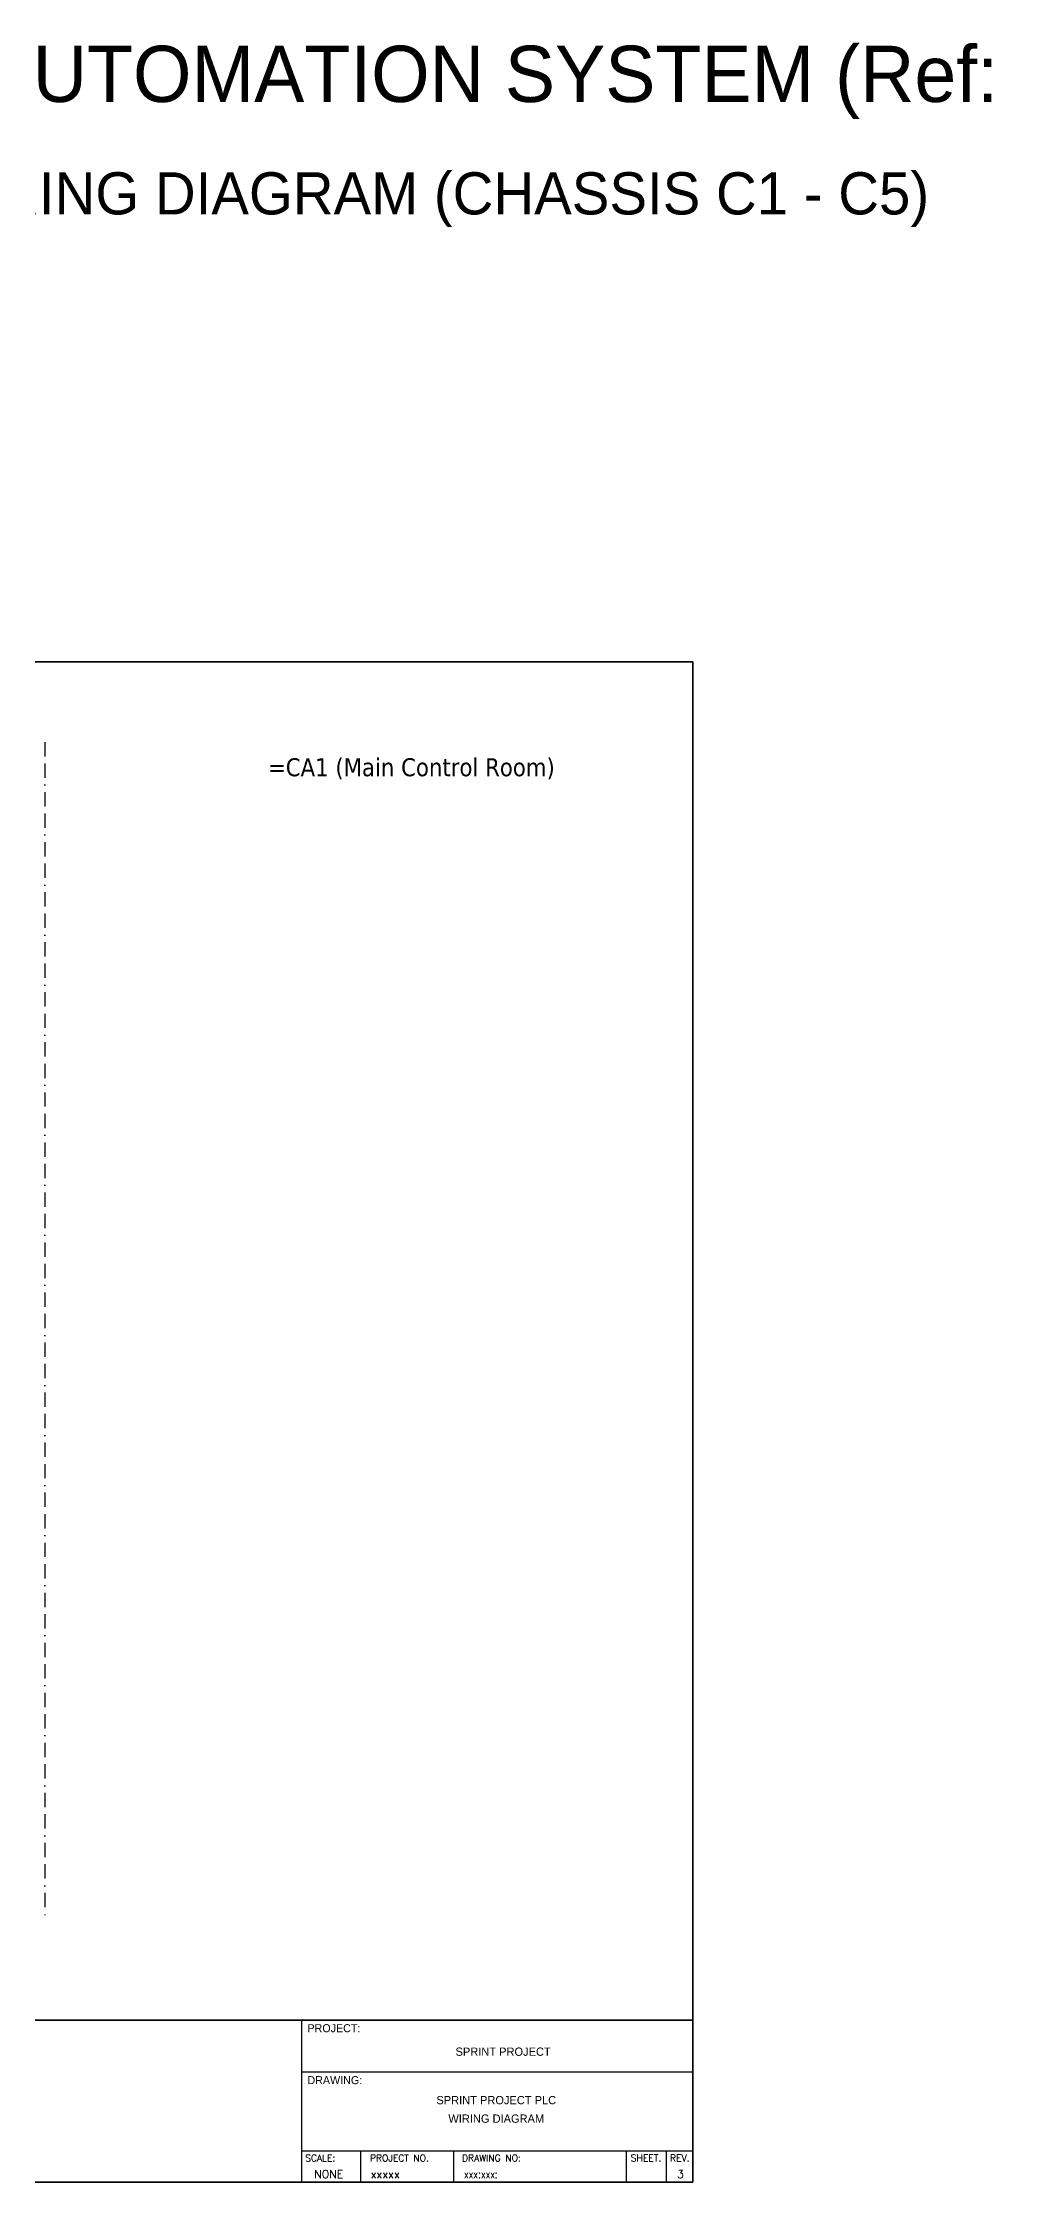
# Model space of a CAD drawing. Header units: metres. Extents: x 0 to 63893, y 0 to 18205.
# Drawn here: x 2738 to 4447, y 14400 to 18205 of the extents above; entities that cross this region are included whole.
import ezdxf
from ezdxf.enums import TextEntityAlignment as Align

# ---------------------------------------------------------------- set-up
doc = ezdxf.new("R2010")
doc.units = ezdxf.units.M
doc.linetypes.add('BORDERX2', pattern=[88.9, 25.4, -12.7, 25.4, -12.7, 0, -12.7])
for name, color, linetype in [('GT_1', 9, 'Continuous'), ('HELPPOINT', 7, 'Continuous'), ('MEMBER', 7, 'Continuous'), ('x01001-FrameArea', 2, 'BORDERX2')]:
    doc.layers.add(name, color=color, linetype=linetype)
doc.styles.add('HTX11', font='O8111901')
doc.styles.add('ROMANS', font='romans.shx', dxfattribs={"width": 0.85, "height": 25})
doc.styles.add('Tahoma', font='txt')

# ---------------------------------------------------------------- blocks, each defined once
blk = doc.blocks.new('BLK_C1S0')
at = {"color": 4}
for p, q in [((3302.3, 56.1), (3302.3, 0)), ((3467.6, 56.1), (3467.6, 0))]:
    blk.add_line(p, q, dxfattribs=at)
at = {"color": 4, "ltscale": 0.5}
for p, q in [((3774.7, 56.1), (3774.7, 0)), ((3774.7, 56.1), (3774.7, 0)), ((3845.9, 56.1), (3845.9, 0)), ((3845.9, 56.1), (3845.9, 0))]:
    blk.add_line(p, q, dxfattribs=at)
at = {"layer": 'GT_1', "color": 4}
for p, q in [((3198.1, 0), (3198.1, 288.2)), ((3198.1, 0), (3198.1, 288.2)), ((3198.1, 0), (3198.1, 288.2)), ((3198.1, 56.1), (3893.3, 56.1))]:
    blk.add_line(p, q, dxfattribs=at)
at = {"layer": 'HELPPOINT', "color": 4, "lineweight": 35}
for p, q in [((0, 2704.2), (3893.3, 2704.2)), ((0, 2704.2), (3893.3, 2704.2)), ((3893.3, 2704.2), (3893.3, 0)), ((3893.3, 2704.2), (3893.3, 0)), ((3893.3, 0), (0, 0)), ((3893.3, 0), (0, 0))]:
    blk.add_line(p, q, dxfattribs=at)
at = {"layer": 'HELPPOINT', "color": 4}
for p, q in [((3198.1, 196.6), (3893.3, 196.6)), ((3198.1, 196.6), (3893.3, 196.6)), ((3198.1, 56.1), (3893.3, 56.1))]:
    blk.add_line(p, q, dxfattribs=at)
at = {"layer": 'MEMBER', "color": 4, "lineweight": 35}
blk.add_line((0, 288.2), (3893.3, 288.2), dxfattribs=at)
blk.add_line((0, 288.2), (3893.3, 288.2), dxfattribs=at)
at = {"layer": 'MEMBER', "color": 4}
for p, q in [((3198.1, 196.6), (3893.3, 196.6)), ((3198.1, 196.6), (3893.3, 196.6)), ((3198.1, 56.1), (3893.3, 56.1)), ((3198.1, 56.1), (3893.3, 56.1))]:
    blk.add_line(p, q, dxfattribs=at)
at = {"layer": 'x01001-FrameArea'}
blk.add_line((2741.3, 2561.5), (2741.3, 475), dxfattribs=at)
at = {"color": 2, "style": 'Tahoma'}
blk.add_text('=CA1 (Main Control Room)', height=32, dxfattribs=at).set_placement((3392.8, 2516.8), align=Align.MIDDLE_CENTER)
at = {"color": 4, "ltscale": 100, "style": 'HTX11'}
for s, p in [('SPRINT PROJECT', (3555.9, 232.2)), ('SPRINT PROJECT PLC', (3543.7, 146)), ('WIRING DIAGRAM', (3543.7, 113.1))]:
    blk.add_text(s, height=14.693, dxfattribs=at).set_placement(p, align=Align.MIDDLE_CENTER)
at = {"style": 'HTX11'}
for tag, p in [('A', (3517.8, 79.8)), ('B', (3811.6, 14.9))]:
    blk.add_attdef(tag, text='', height=14.8, dxfattribs=at).set_placement(p, align=Align.MIDDLE_CENTER)
at = {"layer": 'GT_1', "color": 4, "style": 'HTX11'}
for s, p in [('PROJECT:', (3208, 266.8)), ('DRAWING:', (3208, 174.4))]:
    blk.add_text(s, height=14.25, dxfattribs=at).set_placement(p)
at = {"layer": 'MEMBER', "color": 4, "ltscale": 0.8, "style": 'ROMANS'}
for s, height, p in [('SCALE:', 11.88, (3204, 37.1)), ('PROJECT NO.', 11.875, (3319.2, 37.1)), ('DRAWING NO:', 11.875, (3482.9, 37.1)), ('SHEET.', 12, (3782.7, 37.1)), ('REV.', 12, (3852.6, 37.1)), ('NONE', 14.23, (3220, 7.3)), ('xxxxx', 14.23, (3320.4, 7.3))]:
    blk.add_text(s, height=height, dxfattribs=at).set_placement(p)
at = {"layer": 'MEMBER', "color": 4, "ltscale": 0.8, "style": 'ROMANS', "width": 0.8}
blk.add_text('xxx:xxx:', height=14.23, dxfattribs=at).set_placement((3486.6, 7.3))
at = {"layer": 'MEMBER', "color": 4, "ltscale": 0.8, "style": 'ROMANS'}
blk.add_text('3', height=14.2, dxfattribs=at).set_placement((3871.2, 7.3), align=Align.CENTER)

msp = doc.modelspace()

# ---------------------------------------------------------------- block references
msp.add_blockref('BLK_C1S0', (0, 14400))

# ---------------------------------------------------------------- texts
at = {"color": 2}
msp.add_text('KALASIN STARCH PLANT - JET COOKER AUTOMATION SYSTEM (Ref: x2608003)', height=100, dxfattribs=at).set_placement((0, 18100))
at = {"color": 3}
msp.add_text('MASTER CONTROL SYSTEM & FIELD I/O ALL SLOTS WIRING DIAGRAM (CHASSIS C1 - C5)', height=75, dxfattribs=at).set_placement((0, 17900))

doc.saveas('drawing.dxf')
